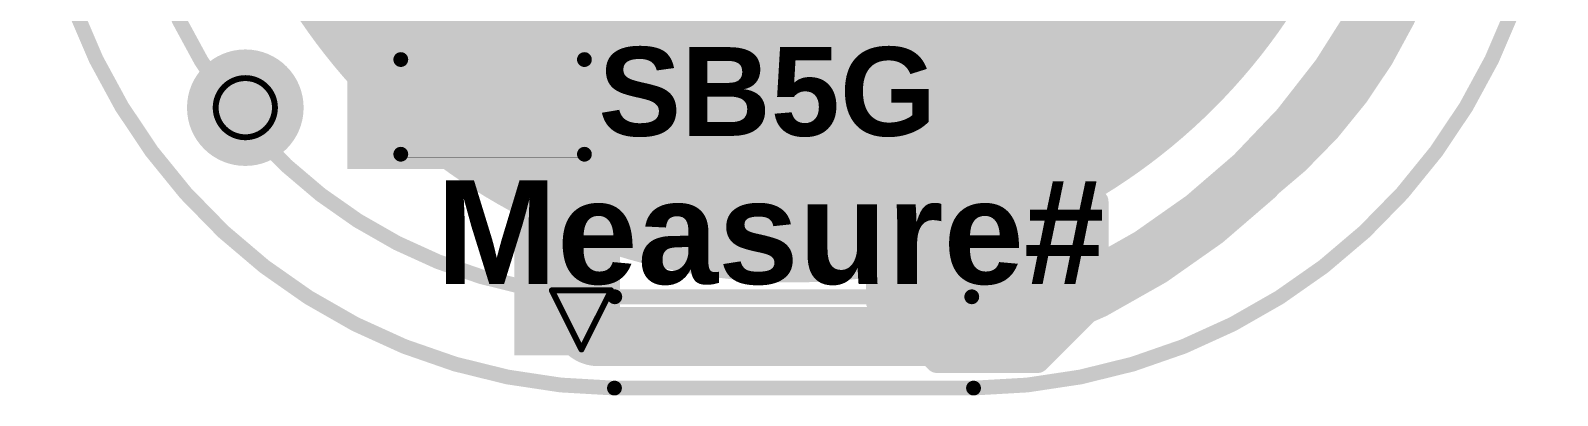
# Model space of a CAD drawing. Header units: inches. Extents: x -4.2 to 12.6, y -6.1 to 3.
# Drawn here: x 3.403 to 3.918, y -5.485 to -5.362 of the extents above; entities that cross this region are included whole.
import ezdxf

# ---------------------------------------------------------------- set-up
doc = ezdxf.new("R2010")
doc.units = ezdxf.units.IN
doc.header["$MEASUREMENT"] = 0
for name, color, linetype in [('Board Outline', 216, 'Continuous'), ('Bottom Layer', 5, 'Continuous'), ('Bottom Overlay', 54, 'Continuous'), ('Bottom Paste', 16, 'Continuous'), ('Drill Drawing', 1, 'Continuous'), ('Flex_Ribbon Bottom Coverlay', 6, 'Continuous'), ('Flex_Ribbon Top Overlay', 2, 'Continuous'), ('Pad Holes', 156, 'Continuous'), ('Top Layer', 1, 'Continuous'), ('Top Paste', 8, 'Continuous'), ('Top Solder', 216, 'Continuous'), ('Via Holes', 16, 'Continuous')]:
    doc.layers.add(name, color=color, linetype=linetype)
doc.styles.add('Arial_Bold', font='', dxfattribs={"height": 0.2})
doc.styles.get('Arial_Bold').set_extended_font_data('Arial', bold=True)

# ---------------------------------------------------------------- blocks, each defined once
blk = doc.blocks.new('S______B______0402_71')
at = {"layer": 'Top Layer'}
for points in [[(-0.0275, -0.0125), (-0.0275, 0.0125), (-0.0095, 0.0125), (-0.0095, -0.0125)], [(0.0095, -0.0125), (0.0095, 0.0125), (0.0275, 0.0125), (0.0275, -0.0125)]]:
    blk.add_hatch(color=1, dxfattribs=at).paths.add_polyline_path(points)
at = {"layer": 'Top Paste'}
for points in [[(-0.0275, -0.0125), (-0.0275, 0.0125), (-0.0095, 0.0125), (-0.0095, -0.0125)], [(0.0095, -0.0125), (0.0095, 0.0125), (0.0275, 0.0125), (0.0275, -0.0125)]]:
    blk.add_hatch(color=8, dxfattribs=at).paths.add_polyline_path(points)
at = {"layer": 'Top Solder'}
for points in [[(-0.02967, -0.01467), (-0.02967, 0.01467), (-0.00733, 0.01467), (-0.00733, -0.01467)], [(-0.02967, -0.01467), (-0.02967, 0.01467), (-0.00733, 0.01467), (-0.00733, -0.01467)], [(0.00733, -0.01467), (0.00733, 0.01467), (0.02967, 0.01467), (0.02967, -0.01467)], [(0.00733, -0.01467), (0.00733, 0.01467), (0.02967, 0.01467), (0.02967, -0.01467)]]:
    blk.add_hatch(color=216, dxfattribs=at).paths.add_polyline_path(points)
at = {"layer": 'Flex_Ribbon Top Overlay'}
for points in [[(-0.031, -0.016, 0.005, 0.005, 0), (-0.031, 0.016, 0.005, 0.005, 0)], [(-0.031, 0.016, 0.005, 0.005, 0), (0.031, 0.016, 0.005, 0.005, 0)], [(0.031, -0.016, 0.005, 0.005, 0), (0.031, 0.016, 0.005, 0.005, 0)], [(-0.031, -0.016, 0.005, 0.005, 0), (0.031, -0.016, 0.005, 0.005, 0)], [(-0.032, -0.017, 0.000127, 0.000127, 0), (0.032, -0.017, 0.000127, 0.000127, 0)]]:
    blk.add_lwpolyline(points, format="xyseb", dxfattribs=at)
for points in [[(-0.03225, 0.016, 0.0025, 0.0025, 1), (-0.02975, 0.016, 0.0025, 0.0025, 1)], [(-0.03225, 0.016, 0.0025, 0.0025, 1), (-0.02975, 0.016, 0.0025, 0.0025, 1)], [(0.02975, 0.016, 0.0025, 0.0025, 1), (0.03225, 0.016, 0.0025, 0.0025, 1)], [(0.02975, 0.016, 0.0025, 0.0025, 1), (0.03225, 0.016, 0.0025, 0.0025, 1)], [(-0.03225, -0.016, 0.0025, 0.0025, 1), (-0.02975, -0.016, 0.0025, 0.0025, 1)], [(-0.03225, -0.016, 0.0025, 0.0025, 1), (-0.02975, -0.016, 0.0025, 0.0025, 1)], [(0.02975, -0.016, 0.0025, 0.0025, 1), (0.03225, -0.016, 0.0025, 0.0025, 1)], [(0.02975, -0.016, 0.0025, 0.0025, 1), (0.03225, -0.016, 0.0025, 0.0025, 1)], [(-0.03203, -0.017, 0.0000635, 0.0000635, 1), (-0.03197, -0.017, 0.0000635, 0.0000635, 1)], [(0.03197, -0.017, 0.0000635, 0.0000635, 1), (0.03203, -0.017, 0.0000635, 0.0000635, 1)]]:
    blk.add_lwpolyline(points, format="xyseb", close=True, dxfattribs=at)
blk = doc.blocks.new('T__________190')
at = {"layer": 'Top Layer'}
blk.add_hatch(color=1, dxfattribs=at).paths.add_polyline_path([(0.015, 0.03), (-0.015, 0.03), (-0.03, 0.015), (-0.03, -0.015), (-0.015, -0.03), (0.015, -0.03), (0.03, -0.015), (0.03, 0.015)])
at = {"layer": 'Top Paste'}
blk.add_hatch(color=8, dxfattribs=at).paths.add_polyline_path([(0.015, 0.03), (-0.015, 0.03), (-0.03, 0.015), (-0.03, -0.015), (-0.015, -0.03), (0.015, -0.03), (0.03, -0.015), (0.03, 0.015)])
at = {"layer": 'Top Solder'}
blk.add_hatch(color=216, dxfattribs=at).paths.add_polyline_path([(0.017, 0.034), (-0.017, 0.034), (-0.034, 0.017), (-0.034, -0.017), (-0.017, -0.034), (0.017, -0.034), (0.034, -0.017), (0.034, 0.017)])
blk.add_hatch(color=216, dxfattribs=at).paths.add_polyline_path([(0.017, 0.034), (-0.017, 0.034), (-0.034, 0.017), (-0.034, -0.017), (-0.017, -0.034), (0.017, -0.034), (0.034, -0.017), (0.034, 0.017)])
at = {"layer": 'Flex_Ribbon Top Overlay'}
for points in [[(-0.017, 0.037, 0.00787, 0.00787, 0), (-0.037, 0.017, 0.00787, 0.00787, 0)], [(0.017, 0.037, 0.00787, 0.00787, 0), (-0.017, 0.037, 0.00787, 0.00787, 0)], [(0.017, 0.037, 0.00787, 0.00787, 0), (-0.017, 0.037, 0.00787, 0.00787, 0)], [(0.037, 0.017, 0.00787, 0.00787, 0), (0.017, 0.037, 0.00787, 0.00787, 0)], [(-0.037, 0.017, 0.00787, 0.00787, 0), (-0.037, -0.017, 0.00787, 0.00787, 0)], [(0.037, 0.017, 0.00787, 0.00787, 0), (0.037, -0.017, 0.00787, 0.00787, 0)], [(-0.017, -0.037, 0.00787, 0.00787, 0), (-0.037, -0.017, 0.00787, 0.00787, 0)], [(0.037, -0.017, 0.00787, 0.00787, 0), (0.017, -0.037, 0.00787, 0.00787, 0)], [(0.017, -0.037, 0.00787, 0.00787, 0), (-0.017, -0.037, 0.00787, 0.00787, 0)], [(0.017, -0.037, 0.00787, 0.00787, 0), (-0.017, -0.037, 0.00787, 0.00787, 0)]]:
    blk.add_lwpolyline(points, format="xyseb", dxfattribs=at)
for points in [[(-0.01897, 0.037, 0.00394, 0.00394, 1), (-0.01503, 0.037, 0.00394, 0.00394, 1)], [(-0.01897, 0.037, 0.00394, 0.00394, 1), (-0.01503, 0.037, 0.00394, 0.00394, 1)], [(-0.01897, 0.037, 0.00394, 0.00394, 1), (-0.01503, 0.037, 0.00394, 0.00394, 1)], [(0.01503, 0.037, 0.00394, 0.00394, 1), (0.01897, 0.037, 0.00394, 0.00394, 1)], [(0.01503, 0.037, 0.00394, 0.00394, 1), (0.01897, 0.037, 0.00394, 0.00394, 1)], [(0.01503, 0.037, 0.00394, 0.00394, 1), (0.01897, 0.037, 0.00394, 0.00394, 1)], [(-0.03897, 0.017, 0.00394, 0.00394, 1), (-0.03503, 0.017, 0.00394, 0.00394, 1)], [(-0.03897, 0.017, 0.00394, 0.00394, 1), (-0.03503, 0.017, 0.00394, 0.00394, 1)], [(0.03503, 0.017, 0.00394, 0.00394, 1), (0.03897, 0.017, 0.00394, 0.00394, 1)], [(0.03503, 0.017, 0.00394, 0.00394, 1), (0.03897, 0.017, 0.00394, 0.00394, 1)], [(-0.03897, -0.017, 0.00394, 0.00394, 1), (-0.03503, -0.017, 0.00394, 0.00394, 1)], [(-0.03897, -0.017, 0.00394, 0.00394, 1), (-0.03503, -0.017, 0.00394, 0.00394, 1)], [(0.03503, -0.017, 0.00394, 0.00394, 1), (0.03897, -0.017, 0.00394, 0.00394, 1)], [(0.03503, -0.017, 0.00394, 0.00394, 1), (0.03897, -0.017, 0.00394, 0.00394, 1)], [(-0.01897, -0.037, 0.00394, 0.00394, 1), (-0.01503, -0.037, 0.00394, 0.00394, 1)], [(-0.01897, -0.037, 0.00394, 0.00394, 1), (-0.01503, -0.037, 0.00394, 0.00394, 1)], [(-0.01897, -0.037, 0.00394, 0.00394, 1), (-0.01503, -0.037, 0.00394, 0.00394, 1)], [(0.01503, -0.037, 0.00394, 0.00394, 1), (0.01897, -0.037, 0.00394, 0.00394, 1)], [(0.01503, -0.037, 0.00394, 0.00394, 1), (0.01897, -0.037, 0.00394, 0.00394, 1)], [(0.01503, -0.037, 0.00394, 0.00394, 1), (0.01897, -0.037, 0.00394, 0.00394, 1)]]:
    blk.add_lwpolyline(points, format="xyseb", close=True, dxfattribs=at)
blk = doc.blocks.new('_EMG________B_197')
at = {"layer": 'Bottom Layer'}
h = blk.add_hatch(color=5, dxfattribs=at)
edge = h.paths.add_edge_path()
edge.add_arc((0, 0.3932), 0.19685, 0, 360)
h = blk.add_hatch(color=5, dxfattribs=at)
edge = h.paths.add_edge_path()
edge.add_arc((-0.11417, 0.0005), 0.08268, 90, 270)
edge.add_line((-0.11417, -0.08217), (0.11417, -0.08217))
edge.add_arc((0.11417, 0.0005), 0.08268, 270, 450)
edge.add_line((0.11417, 0.08318), (-0.11417, 0.08318))
h = blk.add_hatch(color=5, dxfattribs=at)
edge = h.paths.add_edge_path()
edge.add_arc((0, -0.3932), 0.19685, 0, 360)
at = {"layer": 'Bottom Paste'}
h = blk.add_hatch(color=16, dxfattribs=at)
edge = h.paths.add_edge_path()
edge.add_arc((0, 0.3932), 0.19685, 0, 360)
h = blk.add_hatch(color=16, dxfattribs=at)
edge = h.paths.add_edge_path()
edge.add_arc((-0.11417, 0.0005), 0.08268, 90, 270)
edge.add_line((-0.11417, -0.08217), (0.11417, -0.08217))
edge.add_arc((0.11417, 0.0005), 0.08268, 270, 450)
edge.add_line((0.11417, 0.08318), (-0.11417, 0.08318))
h = blk.add_hatch(color=16, dxfattribs=at)
edge = h.paths.add_edge_path()
edge.add_arc((0, -0.3932), 0.19685, 0, 360)
at = {"layer": 'Flex_Ribbon Bottom Coverlay'}
h = blk.add_hatch(color=6, dxfattribs=at)
edge = h.paths.add_edge_path()
edge.add_arc((0, 0.3932), 0.20085, 0, 360)
h = blk.add_hatch(color=6, dxfattribs=at)
edge = h.paths.add_edge_path()
edge.add_arc((0, 0.3932), 0.20085, 0, 360)
h = blk.add_hatch(color=6, dxfattribs=at)
edge = h.paths.add_edge_path()
edge.add_arc((-0.11417, 0.0005), 0.08668, 90, 270)
edge.add_line((-0.11417, -0.08617), (0.11417, -0.08617))
edge.add_arc((0.11417, 0.0005), 0.08668, 270, 450)
edge.add_line((0.11417, 0.08718), (-0.11417, 0.08718))
h = blk.add_hatch(color=6, dxfattribs=at)
edge = h.paths.add_edge_path()
edge.add_arc((-0.11417, 0.0005), 0.08668, 90, 270)
edge.add_line((-0.11417, -0.08617), (0.11417, -0.08617))
edge.add_arc((0.11417, 0.0005), 0.08668, 270, 450)
edge.add_line((0.11417, 0.08718), (-0.11417, 0.08718))
h = blk.add_hatch(color=6, dxfattribs=at)
edge = h.paths.add_edge_path()
edge.add_arc((0, -0.3932), 0.20085, 0, 360)
h = blk.add_hatch(color=6, dxfattribs=at)
edge = h.paths.add_edge_path()
edge.add_arc((0, -0.3932), 0.20085, 0, 360)
at = {"layer": 'Bottom Overlay'}
for points in [[(-0.22375, 0.43172, 0.005, 0.005, -0.414214), (-0.06026, 0.59892, 0.005, 0.005, 0)], [(-0.06026, 0.59892, 0.005, 0.005, 0), (0.06026, 0.59892, 0.005, 0.005, 0)], [(0.06026, 0.59892, 0.005, 0.005, -0.414214), (0.22375, 0.43172, 0.005, 0.005, 0)], [(-0.22375, -0.43172, 0.005, 0.005, 0), (-0.22375, 0.43172, 0.005, 0.005, 0)], [(0.22375, -0.43172, 0.005, 0.005, 0), (0.22375, 0.43172, 0.005, 0.005, 0)], [(-0.06026, -0.59892, 0.005, 0.005, -0.414214), (-0.22375, -0.43172, 0.005, 0.005, 0)], [(0.22375, -0.43172, 0.005, 0.005, -0.414214), (0.06026, -0.59892, 0.005, 0.005, 0)], [(-0.06026, -0.59892, 0.005, 0.005, 0), (0.06026, -0.59892, 0.005, 0.005, 0)]]:
    blk.add_lwpolyline(points, format="xyseb", dxfattribs=at)
for points in [[(-0.06151, 0.59892, 0.0025, 0.0025, 1), (-0.05901, 0.59892, 0.0025, 0.0025, 1)], [(-0.06151, 0.59892, 0.0025, 0.0025, 1), (-0.05901, 0.59892, 0.0025, 0.0025, 1)], [(0.05901, 0.59892, 0.0025, 0.0025, 1), (0.06151, 0.59892, 0.0025, 0.0025, 1)], [(0.05901, 0.59892, 0.0025, 0.0025, 1), (0.06151, 0.59892, 0.0025, 0.0025, 1)], [(-0.225, 0.43172, 0.0025, 0.0025, 1), (-0.2225, 0.43172, 0.0025, 0.0025, 1)], [(-0.225, 0.43172, 0.0025, 0.0025, 1), (-0.2225, 0.43172, 0.0025, 0.0025, 1)], [(0.2225, 0.43172, 0.0025, 0.0025, 1), (0.225, 0.43172, 0.0025, 0.0025, 1)], [(0.2225, 0.43172, 0.0025, 0.0025, 1), (0.225, 0.43172, 0.0025, 0.0025, 1)], [(-0.225, -0.43172, 0.0025, 0.0025, 1), (-0.2225, -0.43172, 0.0025, 0.0025, 1)], [(-0.225, -0.43172, 0.0025, 0.0025, 1), (-0.2225, -0.43172, 0.0025, 0.0025, 1)], [(0.2225, -0.43172, 0.0025, 0.0025, 1), (0.225, -0.43172, 0.0025, 0.0025, 1)], [(0.2225, -0.43172, 0.0025, 0.0025, 1), (0.225, -0.43172, 0.0025, 0.0025, 1)], [(-0.06151, -0.59892, 0.0025, 0.0025, 1), (-0.05901, -0.59892, 0.0025, 0.0025, 1)], [(-0.06151, -0.59892, 0.0025, 0.0025, 1), (-0.05901, -0.59892, 0.0025, 0.0025, 1)], [(0.05901, -0.59892, 0.0025, 0.0025, 1), (0.06151, -0.59892, 0.0025, 0.0025, 1)], [(0.05901, -0.59892, 0.0025, 0.0025, 1), (0.06151, -0.59892, 0.0025, 0.0025, 1)]]:
    blk.add_lwpolyline(points, format="xyseb", close=True, dxfattribs=at)

msp = doc.modelspace()

# ---------------------------------------------------------------- hatches: boundary and pattern name
at = {"layer": 'Bottom Layer'}
h = msp.add_hatch(color=5, dxfattribs=at)
edge = h.paths.add_edge_path()
edge.add_arc((3.58898, -5.45978), 0.01181, 0, 360)
at = {"layer": 'Flex_Ribbon Bottom Coverlay'}
h = msp.add_hatch(color=6, dxfattribs=at)
edge = h.paths.add_edge_path()
edge.add_arc((3.47549, -5.38805), 0.004, 0, 360)
h = msp.add_hatch(color=6, dxfattribs=at)
edge = h.paths.add_edge_path()
edge.add_arc((3.47549, -5.38805), 0.004, 0, 360)
at = {"layer": 'Pad Holes'}
h = msp.add_hatch(color=7, dxfattribs=at)
edge = h.paths.add_edge_path()
edge.add_arc((3.47549, -5.38805), 0.01969, 0, 360)
at = {"layer": 'Top Layer'}
for points in [[(3.50998, -5.40878), (3.54998, -5.40878), (3.54998, -5.27778), (3.50998, -5.27778)], [(3.56635, -5.37378), (3.56635, -5.47178), (3.60198, -5.47178), (3.60198, -5.37378)]]:
    msp.add_hatch(color=1, dxfattribs=at).paths.add_polyline_path(points)
h = msp.add_hatch(color=1, dxfattribs=at)
edge = h.paths.add_edge_path()
edge.add_arc((3.58898, -5.45978), 0.01181, 0, 360)
at = {"layer": 'Top Solder'}
h = msp.add_hatch(color=216, dxfattribs=at)
edge = h.paths.add_edge_path()
edge.add_arc((3.47549, -5.38805), 0.004, 0, 360)
h = msp.add_hatch(color=216, dxfattribs=at)
edge = h.paths.add_edge_path()
edge.add_arc((3.47549, -5.38805), 0.004, 0, 360)
at = {"layer": 'Via Holes'}
h = msp.add_hatch(color=7, dxfattribs=at)
edge = h.paths.add_edge_path()
edge.add_arc((3.58898, -5.45978), 0.00591, 0, 360)

# ---------------------------------------------------------------- linework, layer by layer
at = {"layer": 'Board Outline'}
for points in [[(3.60012, -5.48283, 0.005, 0.005, -0.414214), (3.40549, -5.28378, 0.005, 0.005, 0)], [(3.91598, -5.28378, 0.005, 0.005, -0.414214), (3.72135, -5.48283, 0.005, 0.005, 0)], [(3.60012, -5.48283, 0.005, 0.005, 0), (3.72135, -5.48283, 0.005, 0.005, 0)]]:
    msp.add_lwpolyline(points, format="xyseb", dxfattribs=at)
for points in [[(3.59887, -5.48283, 0.0025, 0.0025, 1), (3.60137, -5.48283, 0.0025, 0.0025, 1)], [(3.59887, -5.48283, 0.0025, 0.0025, 1), (3.60137, -5.48283, 0.0025, 0.0025, 1)], [(3.7201, -5.48283, 0.0025, 0.0025, 1), (3.7226, -5.48283, 0.0025, 0.0025, 1)], [(3.7201, -5.48283, 0.0025, 0.0025, 1), (3.7226, -5.48283, 0.0025, 0.0025, 1)]]:
    msp.add_lwpolyline(points, format="xyseb", close=True, dxfattribs=at)
at = {"layer": 'Bottom Layer'}
for points in [[(3.48898, -5.09928, 0.02, 0.02, -1.34747), (3.72048, -5.46541, 0.02, 0.02, 0)], [(3.5946, -5.46541, 0.02, 0.02, -0.414214), (3.58898, -5.45978, 0.02, 0.02, 0)], [(3.5946, -5.46541, 0.02, 0.02, 0), (3.72048, -5.46541, 0.02, 0.02, 0)]]:
    msp.add_lwpolyline(points, format="xyseb", dxfattribs=at)
for points in [[(3.58398, -5.45978, 0.01, 0.01, 1), (3.59398, -5.45978, 0.01, 0.01, 1)], [(3.5896, -5.46541, 0.01, 0.01, 1), (3.5996, -5.46541, 0.01, 0.01, 1)], [(3.5896, -5.46541, 0.01, 0.01, 1), (3.5996, -5.46541, 0.01, 0.01, 1)], [(3.71548, -5.46541, 0.01, 0.01, 1), (3.72548, -5.46541, 0.01, 0.01, 1)], [(3.71548, -5.46541, 0.01, 0.01, 1), (3.72548, -5.46541, 0.01, 0.01, 1)]]:
    msp.add_lwpolyline(points, format="xyseb", close=True, dxfattribs=at)
at = {"layer": 'Drill Drawing'}
for points in [[(3.48549, -5.38805, 0.002, 0.002, 1), (3.46549, -5.38805, 0.002, 0.002, 1)], [(3.46499, -5.38805, 0.001, 0.001, 1), (3.46599, -5.38805, 0.001, 0.001, 1)], [(3.48499, -5.38805, 0.001, 0.001, 1), (3.48599, -5.38805, 0.001, 0.001, 1)], [(3.57848, -5.44978, 0.001, 0.001, 1), (3.57948, -5.44978, 0.001, 0.001, 1)], [(3.57848, -5.44978, 0.001, 0.001, 1), (3.57948, -5.44978, 0.001, 0.001, 1)], [(3.59848, -5.44978, 0.001, 0.001, 1), (3.59948, -5.44978, 0.001, 0.001, 1)], [(3.59848, -5.44978, 0.001, 0.001, 1), (3.59948, -5.44978, 0.001, 0.001, 1)], [(3.58848, -5.46978, 0.001, 0.001, 1), (3.58948, -5.46978, 0.001, 0.001, 1)], [(3.58848, -5.46978, 0.001, 0.001, 1), (3.58948, -5.46978, 0.001, 0.001, 1)]]:
    msp.add_lwpolyline(points, format="xyseb", close=True, dxfattribs=at)
for points in [[(3.57898, -5.44978, 0.002, 0.002, 0), (3.59898, -5.44978, 0.002, 0.002, 0)], [(3.57898, -5.44978, 0.002, 0.002, 0), (3.58898, -5.46978, 0.002, 0.002, 0)], [(3.58898, -5.46978, 0.002, 0.002, 0), (3.59898, -5.44978, 0.002, 0.002, 0)]]:
    msp.add_lwpolyline(points, format="xyseb", dxfattribs=at)
at = {"layer": 'Top Layer'}
for points in [[(3.68998, -5.40078, 0.018, 0.018, 0), (3.68998, -5.18178, 0.018, 0.018, 0)], [(3.58867, -5.45947, 0.025, 0.025, 0), (3.58867, -5.40247, 0.025, 0.025, 0)], [(3.58798, -5.40178, 0.022, 0.022, 0), (3.58867, -5.40247, 0.022, 0.022, 0)], [(3.68998, -5.40078, 0.018, 0.018, 0), (3.72598, -5.43678, 0.018, 0.018, 0)], [(3.58867, -5.45947, 0.022, 0.022, 0), (3.58898, -5.45978, 0.022, 0.022, 0)]]:
    msp.add_lwpolyline(points, format="xyseb", dxfattribs=at)
for points in [[(3.58242, -5.40247, 0.0125, 0.0125, 1), (3.59492, -5.40247, 0.0125, 0.0125, 1)], [(3.58248, -5.40178, 0.011, 0.011, 1), (3.59348, -5.40178, 0.011, 0.011, 1)], [(3.58317, -5.40247, 0.011, 0.011, 1), (3.59417, -5.40247, 0.011, 0.011, 1)], [(3.68548, -5.40078, 0.009, 0.009, 1), (3.69448, -5.40078, 0.009, 0.009, 1)], [(3.68548, -5.40078, 0.009, 0.009, 1), (3.69448, -5.40078, 0.009, 0.009, 1)], [(3.72148, -5.43678, 0.009, 0.009, 1), (3.73048, -5.43678, 0.009, 0.009, 1)], [(3.58242, -5.45947, 0.0125, 0.0125, 1), (3.59492, -5.45947, 0.0125, 0.0125, 1)], [(3.58317, -5.45947, 0.011, 0.011, 1), (3.59417, -5.45947, 0.011, 0.011, 1)], [(3.58348, -5.45978, 0.011, 0.011, 1), (3.59448, -5.45978, 0.011, 0.011, 1)]]:
    msp.add_lwpolyline(points, format="xyseb", close=True, dxfattribs=at)

# ---------------------------------------------------------------- block references
for name, p in [('_EMG________B_197', (3.66049, -4.85305)), ('S______B______0402_71', (3.55898, -5.38778))]:
    msp.add_blockref(name, p)
at = {"rotation": 180}
msp.add_blockref('T__________190', (3.72598, -5.43678), dxfattribs=at)

# ---------------------------------------------------------------- texts
at = {"layer": 'Flex_Ribbon Top Overlay', "style": 'Arial_Bold'}
msp.add_text('SB5G', height=0.03, dxfattribs=at).set_placement((3.59469, -5.39758))
msp.add_text('Measure#', height=0.035, rotation=360, dxfattribs=at).set_placement((3.54, -5.44761))

doc.saveas('drawing.dxf')
